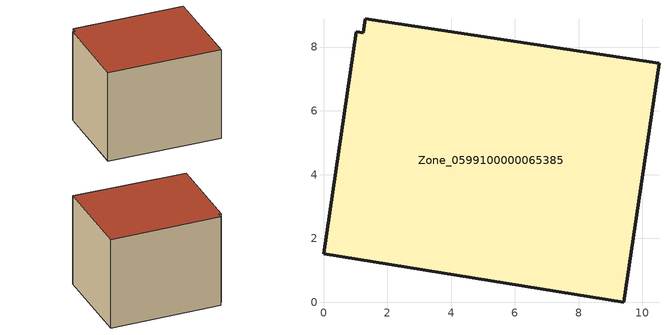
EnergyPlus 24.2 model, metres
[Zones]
Zone_0599100000065385
 floor ground (C_G): 1.31,8.89 10.52,7.5 9.41,0 0,1.52 1.03,8.48 1.25,8.46 z0
 wall outside (C_F): 9.41,0 10.52,7.5 1.31,8.89 1.25,8.46 1.03,8.48 0,1.52 9.41,0 z0:7.89
 roof outside (C_R): 10.52,7.5 1.31,8.89 1.25,8.46 1.03,8.48 0,1.52 9.41,0 z7.89
[BUILDING]
Pand.0599100000065385: North Axis=0; Terrain=City; Loads Convergence Tolerance Value=0.04; Temperature Convergence Tolerance Value=0.4; Solar Distribution=FullExterior; Maximum Number of Warmup Days=25; Minimum Number of Warmup Days=1
[Site:Location]
Rotterdam.The.Hague.AP_ZH_NLD Design_Conditions: Latitude=51.96; Longitude=4.45; Time Zone=1; Elevation=-4.5
[SITE:GROUNDTEMPERATURE:BUILDINGSURFACE]
18, 18, 18, 18, 18, 18, 18, 18, 18, 18, 18, 18
[MATERIAL] Thermal Absorptance=0.9; Solar Absorptance=0.7; Visible Absorptance=0.7
Name | Roughness | Thickness | Conductivity | Density | Specific Heat
G.TI.1946-1964 | MediumSmooth | 0.15 | 1 | 540 | 1210
F.TI.1946-1964 | Rough | 0.3 | 0.857143 | 1920 | 840
R.TI.1946-1964 | MediumRough | 0.2 | 0.277778 | 1500 | 1000
[CONSTRUCTION]
C_G: G.TI.1946-1964
C_F: F.TI.1946-1964
C_R: R.TI.1946-1964
[ZONE]
Zone_0599100000065385: Type=1; Multiplier=1; Ceiling Height=Autocalculate; Volume=Autocalculate; Floor Area=autocalculate; Part of Total Floor Area=Yes
[ZONEINFILTRATION:DESIGNFLOWRATE]
Infil_Zone_0599100000065385: Zone or ZoneList or Space or SpaceList=Zone_0599100000065385; Schedule=AlwaysOn; Design Flow Rate Calculation Method=Flow/Area; Flow Rate per Floor Area=0.003; Constant Term Coefficient=1; Temperature Term Coefficient=0; Velocity Term Coefficient=0; Velocity Squared Term Coefficient=0
[HVACTEMPLATE:ZONE:IDEALLOADSAIRSYSTEM]
Zone_0599100000065385: Maximum Heating Supply Air Temperature=50; Minimum Cooling Supply Air Temperature=13; Maximum Heating Supply Air Humidity Ratio=0.0156; Minimum Cooling Supply Air Humidity Ratio=0.0077; Heating Limit=NoLimit; Cooling Limit=NoLimit; Dehumidification Control Type=ConstantSensibleHeatRatio; Cooling Sensible Heat Ratio=0.7; Dehumidification Setpoint=60; Humidification Control Type=None; Humidification Setpoint=30; Outdoor Air Method=None; Outdoor Air Flow Rate per Person=0.00944; Outdoor Air Flow Rate per Zone Floor Area=0; Outdoor Air Flow Rate per Zone=0; Demand Controlled Ventilation Type=None; Outdoor Air Economizer Type=NoEconomizer; Heat Recovery Type=None; Sensible Heat Recovery Effectiveness=0.7; Latent Heat Recovery Effectiveness=0.65
[ZONECONTROL:THERMOSTAT]
ThermostatControl_Zone_0599100000065385: Zone or ZoneList=Zone_0599100000065385; Control Type Schedule=DualSetpointControlType; Control 1=Thermostat_Zone_0599100000065385; Temperature Difference Between Cutout And Setpoint=0
[THERMOSTATSETPOINT:DUALSETPOINT]
Thermostat_Zone_0599100000065385: Heating Setpoint Temperature Schedule=HeatingSetpoint_Zone_0599100000065385; Cooling Setpoint Temperature Schedule=CoolingSetpoint_Zone_0599100000065385
[SCHEDULE:COMPACT]
HeatingSetpoint_Zone_0599100000065385: Through: 12/31, For: AllDays, Until: 24:00, 21
CoolingSetpoint_Zone_0599100000065385: Through: 12/31, For: AllDays, Until: 24:00, 24
DualSetpointControlType: Through: 12/31, For: AllDays, Until: 24:00, 4
AlwaysOn: Through: 12/31, For: AllDays, Until: 24:00, 1
